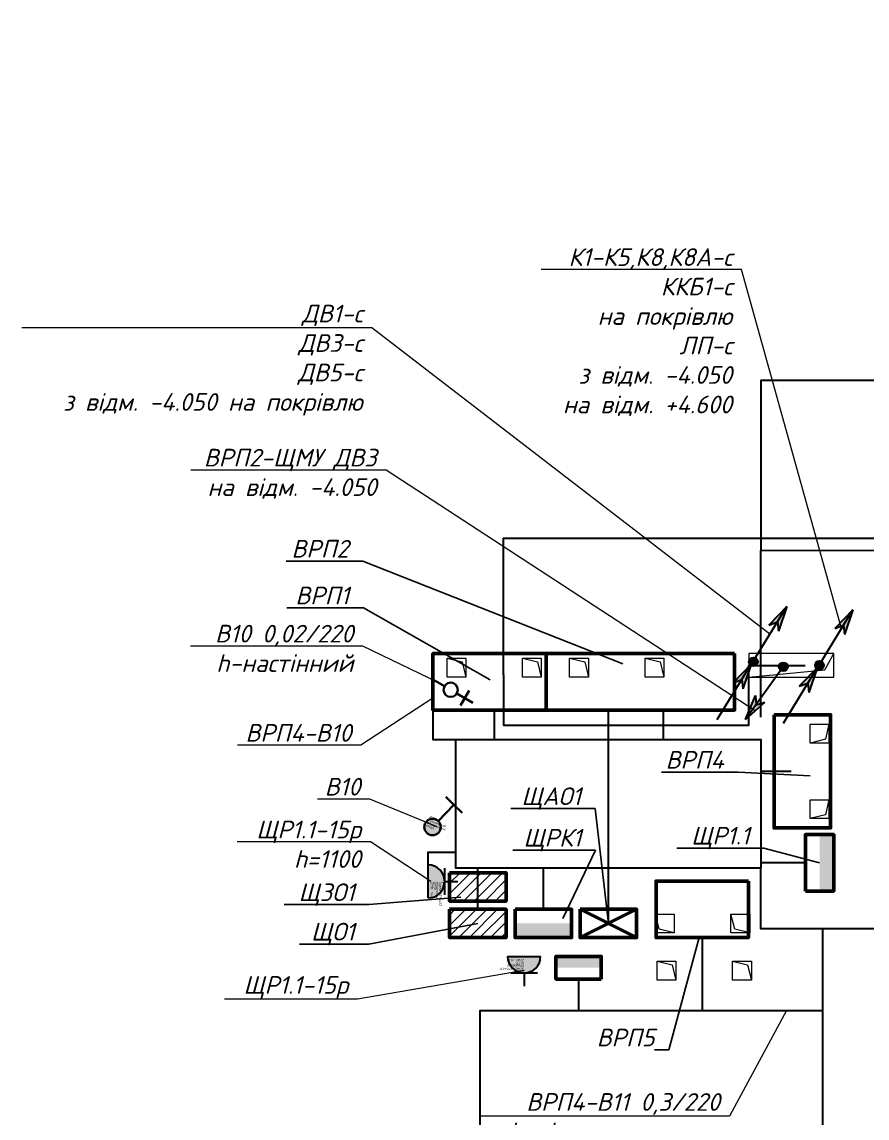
# Model space of a CAD drawing. Header units: millimetres. Extents: x -164867 to 807677, y -316775 to 513985.
# Drawn here: x -50440 to -41479, y 246605 to 258233 of the extents above; entities that cross this region are included whole.
import ezdxf
from ezdxf import colors
from ezdxf.entities.mleader import LeaderData, LeaderLine
from ezdxf.enums import TextEntityAlignment as Align
from ezdxf.math import Vec2, Vec3

# ---------------------------------------------------------------- set-up
doc = ezdxf.new("R2010")
doc.units = ezdxf.units.MM
doc.layers.add('E_Hidden atributes', color=2, linetype='Continuous', plot=False)
for name, color, linetype, lineweight in [('E_Аварійні мережі', 1, 'Continuous', 30), ('E_В лотку', 5, 'Kabl_in_Lotok', 30), ('E_В лотку_аварійні', 1, 'Kabl_in_Lotok', 30), ('E_Вимикачі', 84, 'Continuous', 35), ('E_Обладнання', 84, 'Continuous', 35), ('E_Позначення', 7, 'Continuous', 15), ('E_Розп. мережі', 5, 'Continuous', 30), ('E_Щити', 1, 'Continuous', 50)]:
    doc.layers.add(name, color=color, linetype=linetype, lineweight=lineweight)
doc.styles.add('GOST 2.304', font='isocpeui.ttf')
doc.styles.add('ISO', font='isocpeui.ttf')
doc.styles.add('orientation to layout', font='isocpeui.ttf')
doc.styles.add('ГОСТ 2.304', font='isocpeui.ttf')
doc.linetypes.add('Kabl_in_Lotok', pattern='A,10,[130,ltypeshp.shx,S=1,R=0,X=0,Y=0],1,[130,ltypeshp.shx,S=1,R=90,X=0,Y=-1],1,[130,ltypeshp.shx,S=1,R=0,X=0,Y=0],10', length=22)

# ---------------------------------------------------------------- blocks, each defined once
blk = doc.blocks.new('*U4')
at = {"color": 0}
for p, q in [((-300, 300), (300, 0)), ((-300, 0), (300, 300))]:
    blk.add_line(p, q, dxfattribs=at)
blk.add_lwpolyline([(-300, 300), (300, 300), (300, 0), (-300, 0)], close=True, dxfattribs=at)
blk = doc.blocks.new('*U6')
at = {"lineweight": 40}
h = blk.add_hatch(color=0, dxfattribs=at)
h.dxf.hatch_style = 1
h.paths.add_polyline_path([(300, 150), (-300, 150), (-300, 0), (300, 0)])
at = {"color": 0}
blk.add_lwpolyline([(-300, 300), (300, 300), (300, 0), (-300, 0)], close=True, dxfattribs=at)
blk = doc.blocks.new('*U5')
at = {"lineweight": 20}
h = blk.add_hatch(dxfattribs=at)
h.set_pattern_fill('ANSI31', color=0, scale=25)
h.paths.add_polyline_path([(-300, 300), (-300, 0), (300, 0), (300, 300)])
at = {"color": 0}
blk.add_lwpolyline([(-300, 300), (300, 300), (300, 0), (-300, 0)], close=True, dxfattribs=at)
blk = doc.blocks.new('_None')
blk = doc.blocks.new('электровывод')
at = {"color": 0, "linetype": 'ByBlock', "lineweight": -2}
for p, q in [((-122.6, 123.9), (-204.8, 207)), ((-202.4, 127.2), (-125, 203.7)), ((-59.5, 60.1), (0, 0))]:
    blk.add_line(p, q, dxfattribs=at)
blk.add_circle((-91, 92), 44.9, dxfattribs=at)
blk = doc.blocks.new('*U522')
at = {"true_color": 0xffffff}
h = blk.add_hatch(color=7, dxfattribs=at)
h.dxf.hatch_style = 1
h.paths.add_polyline_path([(-88, 0, 1), (88, 0, 1)])
at = {"color": 0}
for points in [[(127, 301), (17, 348)], [(34, 81), (127, 301)], [(238, 254), (127, 301)]]:
    blk.add_lwpolyline(points, dxfattribs=at)
blk.add_circle((0, 0), 87.5, dxfattribs=at)
at = {"layer": 'E_Hidden atributes', "style": 'GOST 2.304'}
for tag, p in [('TYPE', (-77, 42)), ('IP', (-72, 75)), ('INSTALATION', (-72, 10)), ('LOCATION', (-72, -20)), ('COLOR', (-72, -88)), ('VENDOR', (-72, -55))]:
    blk.add_attdef(tag, p, '', height=25, dxfattribs=at)
blk = doc.blocks.new('*U70')
at = {"lineweight": -2}
h = blk.add_hatch(color=256, dxfattribs=at)
h.paths.add_polyline_path([(8.77, 16.13), (3.9, 10.61), (6.34, 11.65)])
h.paths.add_polyline_path([(8.77, 16.13), (6.34, 11.65), (6.79, 9.05)])
h = blk.add_hatch(color=256, dxfattribs=at)
edge = h.paths.add_edge_path()
edge.add_arc((0.07, 0), 1.28, 0, 360)
h = blk.add_hatch(color=256, dxfattribs=at)
h.paths.add_polyline_path([(-0.47, -0.71), (-5.33, -6.22), (-2.9, -5.18)])
h.paths.add_polyline_path([(-0.47, -0.71), (-2.9, -5.18), (-2.45, -7.79)])
for p, q in [((0, 0), (8.77, 16.13)), ((8.77, 16.13), (3.9, 10.61)), ((8.77, 16.13), (6.79, 9.05)), ((3.9, 10.61), (6.34, 11.65)), ((6.34, 11.65), (6.79, 9.05)), ((-9.24, -16.84), (-0.47, -0.71)), ((-0.47, -0.71), (-5.33, -6.22)), ((-0.47, -0.71), (-2.45, -7.79)), ((-5.33, -6.22), (-2.9, -5.18)), ((-2.9, -5.18), (-2.45, -7.79))]:
    blk.add_line(p, q, dxfattribs=at)
blk.add_circle((0.11, 0), 1.24, dxfattribs=at)
blk = doc.blocks.new('*U18')
at = {"lineweight": -2}
h = blk.add_hatch(color=256, dxfattribs=at)
edge = h.paths.add_edge_path()
edge.add_arc((0.07, 0), 1.28, 0, 360)
h = blk.add_hatch(color=256, dxfattribs=at)
h.paths.add_polyline_path([(8.88, -16.13), (4.02, -10.62), (6.45, -11.65)])
h.paths.add_polyline_path([(8.88, -16.13), (6.45, -11.65), (6.9, -9.05)])
for p, q in [((0.11, 0), (8.88, -16.13)), ((6.45, -11.65), (6.9, -9.05)), ((8.88, -16.13), (6.9, -9.05)), ((8.88, -16.13), (4.02, -10.62)), ((4.02, -10.62), (6.45, -11.65))]:
    blk.add_line(p, q, dxfattribs=at)
blk.add_circle((0.11, 0), 1.24, dxfattribs=at)
blk = doc.blocks.new('*U507')
h = blk.add_hatch(color=0)
h.dxf.hatch_style = 1
h.paths.add_polyline_path([(175, 100, 1), (-175, 100)])
at = {"color": 0, "linetype": 'Continuous', "lineweight": 30}
for p, q in [((0, 275), (0, 415)), ((0, 275), (0, 415)), ((0, 275), (0, 415)), ((140, 275), (-140, 275)), ((175, 100), (-175, 100))]:
    blk.add_line(p, q, dxfattribs=at)
blk.add_arc((0, 100), 175, 0, 180, dxfattribs=at)
at = {"color": 0, "style": 'orientation to layout'}
blk.add_attdef('AMOUNT', text='', height=150, dxfattribs=at).set_placement((147, 422), align=Align.MIDDLE_CENTER)
at = {"layer": 'E_Hidden atributes', "style": 'GOST 2.304'}
for tag, p in [('IP', (0, 248)), ('VENDOR', (0, 218)), ('INSTALATION', (0, 188)), ('LOCATION', (0, 158)), ('COLOR', (0, 100)), ('VOLTAGE_CURRENT', (0, 128))]:
    blk.add_attdef(tag, p, '', height=25, dxfattribs=at)

msp = doc.modelspace()

# ---------------------------------------------------------------- linework, layer by layer
at = {"layer": 'E_Аварійні мережі'}
for points in [[(-45332.62, 251307.54), (-45332.62, 250771.99), (-42732.62, 250771.99), (-42732.62, 251407.54), (-42136.29, 251407.54)], [(-44221.89, 248669.66), (-44221.89, 250932.54)]]:
    msp.add_lwpolyline(points, dxfattribs=at)
at = {"layer": 'E_В лотку', "ltscale": 100}
for points in [[(-34282.62, 254958.88), (-36249.92, 254958.88), (-36249.92, 254427.95), (-42603.4, 254427.95), (-42603.4, 252626.73)], [(-42603.4, 250858.22), (-42603.4, 252626.73), (24513.14, 252644.1)], [(-46082.62, 251261.04), (-46082.62, 250621.39), (-45837.93, 250621.39)], [(-45432.62, 250932.54), (-45432.62, 250621.39)], [(-45432.62, 250932.54), (-45432.62, 250621.39)], [(-43640.62, 250932.54), (-43640.62, 250621.39)], [(-43640.62, 250932.54), (-43640.62, 250621.39)], [(-42282.62, 250282.54), (-42603.4, 250282.54)], [(-42282.62, 250282.54), (-42603.4, 250282.54)], [(-42132.62, 249312.21), (-42603.4, 249312.21)], [(-42132.62, 249312.21), (-42603.4, 249312.21)], [(-45605.6, 248819.66), (-45605.6, 249254.85)], [(-45605.6, 248819.66), (-45605.6, 249254.85)], [(-44911.52, 249254.85), (-44911.52, 248819.66)], [(-40448.56, 244492.77), (-40448.56, 244638.16), (-41948.56, 244638.16), (-41948.56, 248612.88)], [(-40172.43, 244983.54), (-40172.43, 245253.54), (-45582.62, 245253.57), (-45582.62, 247745.4), (-41948.56, 247745.4)]]:
    msp.add_lwpolyline(points, dxfattribs=at)
msp.add_lwpolyline([(-45837.93, 250621.39), (-42603.4, 250621.39), (-42603.4, 249254.85), (-45837.93, 249254.85)], close=True, dxfattribs=at)
msp.add_lwpolyline([(-45837.93, 250621.39), (-42603.4, 250621.39), (-42603.4, 249254.85), (-45837.93, 249254.85)], close=True, dxfattribs=at)
at = {"layer": 'E_В лотку_аварійні', "ltscale": 100}
msp.add_lwpolyline([(-45332.62, 251307.54), (-45332.62, 252757.54), (28547.38, 252757.54), (28547.38, 266523.91)], dxfattribs=at)
at = {"layer": 'E_Розп. мережі', "ltscale": 100}
msp.add_lwpolyline([(-46132.62, 249173.2), (-46132.62, 249424.88), (-45837.93, 249424.88)], dxfattribs=at)
at = {"layer": 'E_Розп. мережі'}
msp.add_lwpolyline([(-39072.43, 247166.88), (-39072.43, 248612.88), (-42603.4, 248612.88), (-42603.4, 249254.85)], dxfattribs=at)
at = {"layer": 'E_Щити', "color": 2, "lineweight": 5}
for points in [[(-42732.62, 251282.54), (-41832.62, 251282.54), (-41832.62, 251532.54), (-42732.62, 251532.54), (-42732.62, 251282.54), (-41925.6, 251360.85), (-41832.62, 251532.54)], [(-42732.62, 251282.54), (-41832.62, 251282.54), (-41832.62, 251532.54), (-42732.62, 251532.54), (-42732.62, 251282.54), (-41925.6, 251360.85), (-41832.62, 251532.54)], [(-45932.62, 251482.54), (-45732.62, 251482.54), (-45732.62, 251282.54), (-45932.62, 251282.54), (-45932.62, 251482.54), (-45772.92, 251445), (-45732.62, 251282.54)], [(-45132.62, 251482.54), (-44932.62, 251482.54), (-44932.62, 251282.54), (-45132.62, 251282.54), (-45132.62, 251482.54), (-44972.92, 251445), (-44932.62, 251282.54)], [(-44632.62, 251482.54), (-44432.62, 251482.54), (-44432.62, 251282.54), (-44632.62, 251282.54), (-44632.62, 251482.54), (-44472.92, 251445), (-44432.62, 251282.54)], [(-43832.62, 251482.54), (-43632.62, 251482.54), (-43632.62, 251282.54), (-43832.62, 251282.54), (-43832.62, 251482.54), (-43672.92, 251445), (-43632.62, 251282.54)], [(-41882.62, 250782.54), (-41882.62, 250582.54), (-42082.62, 250582.54), (-42082.62, 250782.54), (-41882.62, 250782.54), (-41920.17, 250622.85), (-42082.62, 250582.54)], [(-41882.62, 249982.54), (-41882.62, 249782.54), (-42082.62, 249782.54), (-42082.62, 249982.54), (-41882.62, 249982.54), (-41920.17, 249822.85), (-42082.62, 249782.54)], [(-43522.62, 248569.66), (-43722.62, 248569.66), (-43722.62, 248769.66), (-43522.62, 248769.66), (-43522.62, 248569.66), (-43682.32, 248607.21), (-43722.62, 248769.66)], [(-42722.62, 248569.66), (-42922.62, 248569.66), (-42922.62, 248769.66), (-42722.62, 248769.66), (-42722.62, 248569.66), (-42882.32, 248607.21), (-42922.62, 248769.66)], [(-43704.66, 248269.66), (-43504.66, 248269.66), (-43504.66, 248069.66), (-43704.66, 248069.66), (-43704.66, 248269.66), (-43544.96, 248232.11), (-43504.66, 248069.66)], [(-42904.66, 248269.66), (-42704.66, 248269.66), (-42704.66, 248069.66), (-42904.66, 248069.66), (-42904.66, 248269.66), (-42744.96, 248232.11), (-42704.66, 248069.66)]]:
    msp.add_lwpolyline(points, dxfattribs=at)

# ---------------------------------------------------------------- block references
at = {"layer": 'E_Аварійні мережі', "xscale": 37.5, "yscale": 37.5, "zscale": 37.5}
for name, p, rotation in [('*U70', (-42688.21, 251444.35), 357.0874877686715), ('*U18', (-42368.5, 251396.52), 295.8699250671191)]:
    msp.add_blockref(name, p, dxfattribs=dict(at, rotation=rotation))
at = {"layer": 'E_В лотку', "color": 4, "xscale": 37.5, "yscale": 37.5, "zscale": 37.5, "rotation": 357.0874877686715}
msp.add_blockref('*U70', (-41988.21, 251407.89), dxfattribs=at)
at = {"layer": 'E_Вимикачі', "rotation": 338.8697938023578}
msp.add_blockref('*U522', (-46086.32, 249692.81), dxfattribs=at).add_auto_attribs({'INSTALATION': 'Вбудований', 'IP': 'IP20', 'LOCATION': 'Новус', 'TYPE': '1-полюсний'})
at = {"layer": 'E_Обладнання', "xscale": -1.687500000021705, "yscale": 1.687500000021705, "zscale": 1.687500000021704, "rotation": 284.4892115701171}
msp.add_blockref('электровывод', (-46082.62, 251258.04), dxfattribs=at)
at = {"layer": 'E_Обладнання'}
for p, rotation in [((-46232.62, 249114.84), 270), ((-45114.95, 248419.66), 180)]:
    msp.add_blockref('*U507', p, dxfattribs=dict(at, rotation=rotation)).add_auto_attribs({'INSTALATION': 'Вбудована', 'IP': 'IP66', 'VENDOR': 'Scame 137.4412', 'LOCATION': 'ЩТЗ1', 'VOLTAGE_CURRENT': '220В, 16А'})
at = {"layer": 'E_Щити', "rotation": 90}
msp.add_blockref('*U6', (-41832.62, 249312.21), dxfattribs=at)
at = {"layer": 'E_Щити'}
for name, p in [('*U5', (-45605.6, 248519.66)), ('*U6', (-44911.52, 248519.66))]:
    msp.add_blockref(name, p, dxfattribs=at)
at = {"layer": 'E_Щити', "color": 1}
msp.add_blockref('*U4', (-44221.89, 248519.66), dxfattribs=at)
at = {"layer": 'E_Щити', "xscale": 0.8, "yscale": 0.8, "rotation": 180}
msp.add_blockref('*U6', (-44537.62, 248319.66), dxfattribs=at)

# ---------------------------------------------------------------- next in the draw order: leaders
at = {"layer": 'E_Позначення', "color": 7, "lineweight": 9}
ml = msp.add_multileader_mtext('Standard', dxfattribs=at)
ml.set_content('ВРП2', color=7, style='ISO')
ml.set_leader_properties()
ml.set_arrow_properties(name='NONE')
ml.build(insert=Vec2(0, 0))
ml.multileader.update_dxf_attribs({"has_text_frame": 1, "text_left_attachment_type": 7, "text_right_attachment_type": 8, "dogleg_length": 100, "arrow_head_size": 200})
ctx = ml.context
ctx.base_point, ctx.char_height, ctx.arrow_head_size, ctx.landing_gap_size, ctx.plane_origin = Vec3(-47654.52, 252550.24), 187.5, 200, 50, Vec3(-89240.27, 247571.41)
ctx.left_attachment, ctx.right_attachment, ctx.text_align_type = 7, 8, 2
notes = []
notes.append((ctx, [(0, (1, 1, 0), (-46826.96, 252512.74), (-1, 0), 100, [(0, [(-44069.13, 251422.28)], 0, [])])]))
ctx.mtext.insert, ctx.mtext.alignment, ctx.mtext.line_spacing_factor, ctx.mtext.flow_direction = Vec3(-46976.96, 252737.74), 3, 0.72, 5
ctx.mtext.has_bg_fill, ctx.mtext.bg_color, ctx.mtext.bg_scale_factor, ctx.mtext.bg_transparency, ctx.mtext.use_window_bg_color = 1, -1027028792, 1.5, 0, 1
ml = msp.add_multileader_mtext('Standard', dxfattribs=at)
ml.set_content('ВРП4', color=7, style='ISO')
ml.set_leader_properties()
ml.set_arrow_properties(name='NONE')
ml.build(insert=Vec2(0, 0))
ml.multileader.update_dxf_attribs({"has_text_frame": 1, "text_left_attachment_type": 7, "text_right_attachment_type": 8, "dogleg_length": 100, "arrow_head_size": 200})
ctx = ml.context
ctx.base_point, ctx.char_height, ctx.arrow_head_size, ctx.landing_gap_size, ctx.plane_origin = Vec3(-43667.03, 250311.14), 187.5, 200, 50, Vec3(-98667.94, 247139.64)
ctx.left_attachment, ctx.right_attachment, ctx.text_align_type = 7, 8, 2
notes.append((ctx, [(0, (1, 1, 0), (-42846.72, 250273.64), (-1, 0), 100, [(0, [(-42080.78, 250236.8)], 0, [])])]))
ctx.mtext.insert, ctx.mtext.alignment, ctx.mtext.line_spacing_factor, ctx.mtext.flow_direction = Vec3(-42996.72, 250498.64), 3, 0.72, 5
ctx.mtext.has_bg_fill, ctx.mtext.bg_color, ctx.mtext.bg_scale_factor, ctx.mtext.bg_transparency, ctx.mtext.use_window_bg_color = 1, -1027028792, 1.5, 0, 1
at = {"layer": 'E_Позначення'}
ml = msp.add_multileader_mtext('Standard', dxfattribs=at)
ml.set_content('В10', color=256, style='ГОСТ 2.304')
ml.set_leader_properties(color=256, linetype='ByLayer', lineweight=-1)
ml.set_arrow_properties(name='NONE')
ml.build(insert=Vec2(0, 0))
ml.multileader.update_dxf_attribs({"has_dogleg": 0, "text_left_attachment_type": 6, "text_right_attachment_type": 6, "dogleg_length": 0, "arrow_head_size": 1})
ctx = ml.context
ctx.base_point, ctx.char_height, ctx.arrow_head_size, ctx.landing_gap_size, ctx.plane_origin = Vec3(-47339.89, 249988.76), 187.5, 1, 100, Vec3(-47217.51, 248627.76)
ctx.left_attachment, ctx.right_attachment, ctx.text_align_type = 6, 6, 2
notes.append((ctx, [(1, (1, 1, 0), (-46750.68, 249988.76), (-1, 0), 0, [(2, [(-46038.61, 249692.81)], 0, [])])]))
ctx.mtext.insert, ctx.mtext.alignment, ctx.mtext.flow_direction = Vec3(-46850.68, 250213.76), 3, 5
ctx.mtext.has_bg_fill, ctx.mtext.bg_color, ctx.mtext.bg_scale_factor, ctx.mtext.bg_transparency, ctx.mtext.use_window_bg_color = 1, -1027028792, 1.5, 0, 1
at = {"layer": 'E_Позначення', "color": 7, "lineweight": 9}
ml = msp.add_multileader_mtext('Standard', dxfattribs=at)
ml.set_content('ЩРК1', color=7, style='ISO')
ml.set_leader_properties()
ml.set_arrow_properties(name='NONE')
ml.build(insert=Vec2(0, 0))
ml.multileader.update_dxf_attribs({"has_text_frame": 1, "text_left_attachment_type": 7, "text_right_attachment_type": 8, "dogleg_length": 100, "arrow_head_size": 200})
ctx = ml.context
ctx.base_point, ctx.char_height, ctx.arrow_head_size, ctx.landing_gap_size, ctx.plane_origin = Vec3(-45211.9, 249447.63), 187.5, 200, 50, Vec3(-100545.68, 246498.23)
ctx.left_attachment, ctx.right_attachment, ctx.text_align_type = 7, 8, 2
notes.append((ctx, [(0, (1, 1, 0), (-44357.21, 249447.63), (-1, 0), 100, [(0, [(-44704.82, 248722.86)], 0, [])])]))
ctx.mtext.insert, ctx.mtext.alignment, ctx.mtext.line_spacing_factor, ctx.mtext.flow_direction = Vec3(-44507.21, 249672.63), 3, 0.72, 5
ctx.mtext.has_bg_fill, ctx.mtext.bg_color, ctx.mtext.bg_scale_factor, ctx.mtext.bg_transparency, ctx.mtext.use_window_bg_color = 1, -1027028792, 1.5, 0, 1
ml = msp.add_multileader_mtext('Standard', dxfattribs=at)
ml.set_content('ЩР1.1', color=7, style='ISO')
ml.set_leader_properties()
ml.set_arrow_properties(name='NONE')
ml.build(insert=Vec2(0, 0))
ml.multileader.update_dxf_attribs({"has_text_frame": 1, "text_left_attachment_type": 7, "text_right_attachment_type": 8, "dogleg_length": 100, "arrow_head_size": 200})
ctx = ml.context
ctx.base_point, ctx.char_height, ctx.arrow_head_size, ctx.landing_gap_size, ctx.plane_origin = Vec3(-43417.07, 249469.27), 187.5, 200, 50, Vec3(-96446.83, 245542.05)
ctx.left_attachment, ctx.right_attachment, ctx.text_align_type = 7, 8, 2
notes.append((ctx, [(0, (1, 1, 0), (-42573.18, 249469.27), (-1, 0), 100, [(0, [(-41982.62, 249312.21)], 0, [])])]))
ctx.mtext.insert, ctx.mtext.alignment, ctx.mtext.line_spacing_factor, ctx.mtext.flow_direction = Vec3(-42723.18, 249694.27), 3, 0.72, 5
ctx.mtext.has_bg_fill, ctx.mtext.bg_color, ctx.mtext.bg_scale_factor, ctx.mtext.bg_transparency, ctx.mtext.use_window_bg_color = 1, -1027028792, 1.5, 0, 1
ml = msp.add_multileader_mtext('Standard', dxfattribs=at)
ml.set_content('ЩО1', color=7, style='ISO')
ml.set_leader_properties()
ml.set_arrow_properties(name='NONE')
ml.build(insert=Vec2(0, 0))
ml.multileader.update_dxf_attribs({"has_text_frame": 1, "text_left_attachment_type": 7, "text_right_attachment_type": 8, "dogleg_length": 100, "arrow_head_size": 200})
ctx = ml.context
ctx.base_point, ctx.char_height, ctx.arrow_head_size, ctx.landing_gap_size, ctx.plane_origin = Vec3(-47449.57, 248451.06), 187.5, 200, 50, Vec3(-102862.64, 245878.99)
ctx.left_attachment, ctx.right_attachment, ctx.text_align_type = 7, 8, 2
notes.append((ctx, [(0, (1, 1, 0), (-46760.94, 248451.06), (-1, 0), 100, [(0, [(-45605.6, 248669.66)], 0, [])])]))
ctx.mtext.insert, ctx.mtext.alignment, ctx.mtext.line_spacing_factor, ctx.mtext.flow_direction = Vec3(-46910.94, 248676.06), 3, 0.72, 5
ctx.mtext.has_bg_fill, ctx.mtext.bg_color, ctx.mtext.bg_scale_factor, ctx.mtext.bg_transparency, ctx.mtext.use_window_bg_color = 1, -1027028792, 1.5, 0, 1
ml = msp.add_multileader_mtext('Standard', dxfattribs=at)
ml.set_content('ВРП5', color=7, style='ISO')
ml.set_leader_properties()
ml.set_arrow_properties(name='NONE')
ml.build(insert=Vec2(0, 0))
ml.multileader.update_dxf_attribs({"has_text_frame": 1, "text_left_attachment_type": 7, "text_right_attachment_type": 8, "dogleg_length": 100, "arrow_head_size": 200})
ctx = ml.context
ctx.base_point, ctx.char_height, ctx.arrow_head_size, ctx.landing_gap_size, ctx.plane_origin = Vec3(-44408.26, 247365.16), 187.5, 200, 50, Vec3(-93178.64, 239595.07)
ctx.left_attachment, ctx.right_attachment, ctx.text_align_type = 7, 8, 2
notes.append((ctx, [(0, (1, 1, 0), (-43581.98, 247327.66), (-1, 0), 100, [(0, [(-43258.8, 248519.66)], 0, [])])]))
ctx.mtext.insert, ctx.mtext.width, ctx.mtext.alignment, ctx.mtext.line_spacing_factor, ctx.mtext.flow_direction = Vec3(-43731.98, 247552.66), 1.364242052659392e-12, 3, 0.72, 5
ctx.mtext.has_bg_fill, ctx.mtext.bg_color, ctx.mtext.bg_scale_factor, ctx.mtext.bg_transparency, ctx.mtext.use_window_bg_color = 1, -1027028792, 1.5, 0, 1
at = {"layer": 'E_Позначення'}
ml = msp.add_multileader_mtext('Standard', dxfattribs=at)
ml.set_content('ЩР1.1-15р', color=256, style='ГОСТ 2.304')
ml.set_leader_properties(color=256, linetype='ByLayer', lineweight=-1)
ml.set_arrow_properties(name='NONE')
ml.build(insert=Vec2(0, 0))
ml.multileader.update_dxf_attribs({"has_dogleg": 0, "text_left_attachment_type": 6, "text_right_attachment_type": 6, "text_top_attachment_type": 10, "dogleg_length": 0, "arrow_head_size": 1})
ctx = ml.context
ctx.base_point, ctx.char_height, ctx.arrow_head_size, ctx.landing_gap_size, ctx.plane_origin = Vec3(-48227.08, 247867.01), 187.5, 1, 100, Vec3(-52359.77, 246016.59)
ctx.left_attachment, ctx.right_attachment, ctx.text_align_type = 6, 6, 2
notes.append((ctx, [(1, (1, 1, 0), (-46881.48, 247867.01), (-1, 0), 0, [(1, [(-45114.95, 248171.48)], 0, [])])]))
ctx.mtext.insert, ctx.mtext.alignment, ctx.mtext.flow_direction = Vec3(-46981.48, 248110.76), 3, 5
ctx.mtext.has_bg_fill, ctx.mtext.bg_color, ctx.mtext.bg_scale_factor, ctx.mtext.bg_transparency, ctx.mtext.use_window_bg_color = 1, -1027028792, 1.5, 0, 1
for ctx, leaders in notes:
    for number, flags, end, landing, length, lines in leaders:
        leader = LeaderData()
        leader.index, (leader.has_last_leader_line, leader.has_dogleg_vector, leader.attachment_direction) = number, flags
        leader.last_leader_point, leader.dogleg_vector, leader.dogleg_length = Vec3(end), Vec3(landing), length
        for number, points, colour, breaks in lines:
            line = LeaderLine()
            line.index, line.vertices, line.color, line.breaks = number, Vec3.list(points), colors.encode_raw_color(colour), breaks
            leader.lines.append(line)
        ctx.leaders.append(leader)

# ---------------------------------------------------------------- next in the draw order: linework, layer by layer
at = {"layer": 'E_Щити'}
for points in [[(-42465.04, 250882.54), (-41865.04, 250882.54), (-41865.04, 249682.54), (-42465.04, 249682.54)], [(-42736.63, 249119.66), (-42736.63, 248519.66), (-43716.63, 248519.66), (-43716.63, 249119.66)]]:
    msp.add_lwpolyline(points, close=True, dxfattribs=at)

# ---------------------------------------------------------------- next in the draw order: leaders
at = {"layer": 'E_Позначення', "color": 7, "lineweight": 9}
ml = msp.add_multileader_mtext('Standard', dxfattribs=at)
ml.set_content('ВРП1', color=7, style='ISO')
ml.set_leader_properties()
ml.set_arrow_properties(name='NONE')
ml.build(insert=Vec2(0, 0))
ml.multileader.update_dxf_attribs({"has_text_frame": 1, "text_left_attachment_type": 7, "text_right_attachment_type": 8, "dogleg_length": 100, "arrow_head_size": 200})
ctx = ml.context
ctx.base_point, ctx.char_height, ctx.arrow_head_size, ctx.landing_gap_size, ctx.plane_origin = Vec3(-47616.81, 252054.51), 187.5, 200, 50, Vec3(-88999.15, 246072.17)
ctx.left_attachment, ctx.right_attachment, ctx.text_align_type = 7, 8, 2
notes = []
notes.append((ctx, [(0, (1, 1, 0), (-46819.65, 252017.01), (-1, 0), 100, [(0, [(-45475.62, 251253.42)], 0, [])])]))
ctx.mtext.insert, ctx.mtext.alignment, ctx.mtext.line_spacing_factor, ctx.mtext.flow_direction = Vec3(-46969.65, 252242.01), 3, 0.72, 5
ctx.mtext.has_bg_fill, ctx.mtext.bg_color, ctx.mtext.bg_scale_factor, ctx.mtext.bg_transparency, ctx.mtext.use_window_bg_color = 1, -1027028792, 1.5, 0, 1
ml = msp.add_multileader_mtext('Standard', dxfattribs=at)
ml.set_content('ЩАО1', color=7, style='ISO')
ml.set_leader_properties()
ml.set_arrow_properties(name='NONE')
ml.build(insert=Vec2(0, 0))
ml.multileader.update_dxf_attribs({"has_text_frame": 1, "text_left_attachment_type": 7, "text_right_attachment_type": 8, "dogleg_length": 100, "arrow_head_size": 200})
ctx = ml.context
ctx.base_point, ctx.char_height, ctx.arrow_head_size, ctx.landing_gap_size, ctx.plane_origin = Vec3(-45224.95, 249887.67), 187.5, 200, 50, Vec3(-102217.65, 246620.94)
ctx.left_attachment, ctx.right_attachment, ctx.text_align_type = 7, 8, 2
notes.append((ctx, [(0, (1, 1, 0), (-44361.6, 249887.67), (-1, 0), 100, [(0, [(-44221.89, 248669.66)], 0, [])])]))
ctx.mtext.insert, ctx.mtext.alignment, ctx.mtext.line_spacing_factor, ctx.mtext.flow_direction = Vec3(-44511.6, 250112.67), 3, 0.72, 5
ctx.mtext.has_bg_fill, ctx.mtext.bg_color, ctx.mtext.bg_scale_factor, ctx.mtext.bg_transparency, ctx.mtext.use_window_bg_color = 1, -1027028792, 1.5, 0, 1
at = {"layer": 'E_Позначення'}
ml = msp.add_multileader_mtext('Standard', dxfattribs=at)
ml.set_content('ЩР1.1-15р\\Ph=1100', color=256, style='ГОСТ 2.304')
ml.set_leader_properties(color=256, linetype='ByLayer', lineweight=-1)
ml.set_arrow_properties(name='NONE')
ml.build(insert=Vec2(0, 0))
ml.multileader.update_dxf_attribs({"has_dogleg": 0, "text_left_attachment_type": 6, "text_right_attachment_type": 6, "text_top_attachment_type": 10, "dogleg_length": 0, "arrow_head_size": 1})
ctx = ml.context
ctx.base_point, ctx.char_height, ctx.arrow_head_size, ctx.landing_gap_size, ctx.plane_origin = Vec3(-48090.91, 249534.45), 187.5, 1, 100, Vec3(-55439.02, 247998.38)
ctx.left_attachment, ctx.right_attachment, ctx.text_align_type = 6, 6, 2
notes.append((ctx, [(1, (1, 1, 0), (-46745.31, 249534.45), (-1, 0), 0, [(1, [(-46104.44, 249114.84)], 0, [])])]))
ctx.mtext.insert, ctx.mtext.alignment, ctx.mtext.flow_direction = Vec3(-46845.31, 249759.45), 3, 5
ctx.mtext.has_bg_fill, ctx.mtext.bg_color, ctx.mtext.bg_scale_factor, ctx.mtext.bg_transparency, ctx.mtext.use_window_bg_color = 1, -1027028792, 1.5, 0, 1
ml = msp.add_multileader_mtext('Standard', dxfattribs=at)
ml.set_content('ВРП4-В11 0,3/220\\Ph-під перекриттям', color=256, style='ГОСТ 2.304')
ml.set_leader_properties(color=256, linetype='ByLayer', lineweight=-1)
ml.set_arrow_properties(name='NONE')
ml.build(insert=Vec2(0, 0))
ml.multileader.update_dxf_attribs({"has_dogleg": 0, "text_left_attachment_type": 6, "text_right_attachment_type": 6, "dogleg_length": 0, "arrow_head_size": 1})
ctx = ml.context
ctx.base_point, ctx.char_height, ctx.arrow_head_size, ctx.landing_gap_size, ctx.plane_origin = Vec3(-45439.87, 246625.83), 187.5, 1, 100, Vec3(-23353.47, 246254.7)
ctx.left_attachment, ctx.right_attachment, ctx.text_align_type = 6, 6, 2
notes.append((ctx, [(1, (1, 1, 0), (-42938.6, 246625.83), (-1, 0), 0, [(0, [(-42332.62, 247745.4)], 0, [])])]))
ctx.mtext.insert, ctx.mtext.alignment, ctx.mtext.flow_direction = Vec3(-43038.6, 246869.58), 3, 5
ctx.mtext.has_bg_fill, ctx.mtext.bg_color, ctx.mtext.bg_scale_factor, ctx.mtext.bg_transparency, ctx.mtext.use_window_bg_color = 1, -1027028792, 1.5, 0, 1
for ctx, leaders in notes:
    for number, flags, end, landing, length, lines in leaders:
        leader = LeaderData()
        leader.index, (leader.has_last_leader_line, leader.has_dogleg_vector, leader.attachment_direction) = number, flags
        leader.last_leader_point, leader.dogleg_vector, leader.dogleg_length = Vec3(end), Vec3(landing), length
        for number, points, colour, breaks in lines:
            line = LeaderLine()
            line.index, line.vertices, line.color, line.breaks = number, Vec3.list(points), colors.encode_raw_color(colour), breaks
            leader.lines.append(line)
        ctx.leaders.append(leader)

# ---------------------------------------------------------------- next in the draw order: linework, layer by layer
at = {"layer": 'E_В лотку', "ltscale": 100}
for points in [[(-43226.63, 248519.66), (-43226.63, 247745.4)], [(-44537.62, 248079.66), (-44537.62, 247745.4)]]:
    msp.add_lwpolyline(points, dxfattribs=at)

# ---------------------------------------------------------------- next in the draw order: block references
at = {"layer": 'E_Щити'}
msp.add_blockref('*U5', (-45605.6, 248907.17), dxfattribs=at)

# ---------------------------------------------------------------- next in the draw order: leaders
at = {"layer": 'E_Позначення'}
ml = msp.add_multileader_mtext('Standard', dxfattribs=at)
ml.set_content('В10 0,02/220 \\Ph-настінний', color=256, style='ГОСТ 2.304')
ml.set_leader_properties(color=256, linetype='ByLayer', lineweight=-1)
ml.set_arrow_properties(name='NONE')
ml.build(insert=Vec2(0, 0))
ml.multileader.update_dxf_attribs({"has_dogleg": 0, "text_left_attachment_type": 6, "text_right_attachment_type": 6, "dogleg_length": 0, "arrow_head_size": 1})
ctx = ml.context
ctx.base_point, ctx.char_height, ctx.arrow_head_size, ctx.landing_gap_size, ctx.plane_origin = Vec3(-48550.37, 251612.45), 187.5, 1, 100, Vec3(-25124.84, 249770.33)
ctx.left_attachment, ctx.right_attachment, ctx.text_align_type = 6, 6, 2
notes = []
notes.append((ctx, [(1, (1, 1, 0), (-46825.22, 251612.45), (-1, 0), 0, [(0, [(-46020.94, 251222.15)], 0, [])])]))
ctx.mtext.insert, ctx.mtext.alignment, ctx.mtext.flow_direction = Vec3(-46925.22, 251837.45), 3, 5
ctx.mtext.has_bg_fill, ctx.mtext.bg_color, ctx.mtext.bg_scale_factor, ctx.mtext.bg_transparency, ctx.mtext.use_window_bg_color = 1, -1027028792, 1.5, 0, 1
for ctx, leaders in notes:
    for number, flags, end, landing, length, lines in leaders:
        leader = LeaderData()
        leader.index, (leader.has_last_leader_line, leader.has_dogleg_vector, leader.attachment_direction) = number, flags
        leader.last_leader_point, leader.dogleg_vector, leader.dogleg_length = Vec3(end), Vec3(landing), length
        for number, points, colour, breaks in lines:
            line = LeaderLine()
            line.index, line.vertices, line.color, line.breaks = number, Vec3.list(points), colors.encode_raw_color(colour), breaks
            leader.lines.append(line)
        ctx.leaders.append(leader)

# ---------------------------------------------------------------- next in the draw order: leaders
ml = msp.add_multileader_mtext('Standard', dxfattribs=at)
ml.set_content('ДВ1-с\\PДВ3-с\\PДВ5-с\\Pз відм. -4.050 на покрівлю', color=256, style='ГОСТ 2.304')
ml.set_leader_properties(color=256, linetype='ByLayer', lineweight=-1)
ml.set_arrow_properties(name='NONE')
ml.build(insert=Vec2(0, 0))
ml.multileader.update_dxf_attribs({"has_dogleg": 0, "text_left_attachment_type": 6, "text_right_attachment_type": 6, "dogleg_length": 0, "arrow_head_size": 1})
ctx = ml.context
ctx.base_point, ctx.char_height, ctx.arrow_head_size, ctx.landing_gap_size, ctx.plane_origin = Vec3(-50147.37, 254988.82), 187.5, 1, 100, Vec3(-22501.67, 251359.25)
ctx.left_attachment, ctx.right_attachment, ctx.text_align_type = 6, 6, 2
notes = []
notes.append((ctx, [(1, (1, 1, 0), (-46730.04, 254988.82), (-1, 0), 0, [(0, [(-42508.62, 251738.03)], 0, [])])]))
ctx.mtext.insert, ctx.mtext.alignment, ctx.mtext.flow_direction = Vec3(-46830.04, 255232.57), 3, 5
ctx.mtext.has_bg_fill, ctx.mtext.bg_color, ctx.mtext.bg_scale_factor, ctx.mtext.bg_transparency, ctx.mtext.use_window_bg_color = 1, -1027028792, 1.5, 0, 1
ml = msp.add_multileader_mtext('Standard', dxfattribs=at)
ml.set_content('ВРП4-В10', color=256, style='ГОСТ 2.304')
ml.set_leader_properties(color=256, linetype='ByLayer', lineweight=-1)
ml.set_arrow_properties(name='NONE')
ml.build(insert=Vec2(0, 0))
ml.multileader.update_dxf_attribs({"has_dogleg": 0, "text_left_attachment_type": 6, "text_right_attachment_type": 6, "dogleg_length": 0, "arrow_head_size": 1})
ctx = ml.context
ctx.base_point, ctx.char_height, ctx.arrow_head_size, ctx.landing_gap_size, ctx.plane_origin = Vec3(-48219.49, 250559.97), 187.5, 1, 100, Vec3(-25055.89, 249750.83)
ctx.left_attachment, ctx.right_attachment, ctx.text_align_type = 6, 6, 2
notes.append((ctx, [(1, (1, 1, 0), (-46845.34, 250559.97), (-1, 0), 0, [(0, [(-46082.62, 251059.63)], 0, [])])]))
ctx.mtext.insert, ctx.mtext.alignment, ctx.mtext.flow_direction = Vec3(-46945.34, 250784.97), 3, 5
ctx.mtext.has_bg_fill, ctx.mtext.bg_color, ctx.mtext.bg_scale_factor, ctx.mtext.bg_transparency, ctx.mtext.use_window_bg_color = 1, -1027028792, 1.5, 0, 1
at = {"layer": 'E_Позначення', "color": 7, "lineweight": 9}
ml = msp.add_multileader_mtext('Standard', dxfattribs=at)
ml.set_content('ЩЗО1', color=7, style='ISO')
ml.set_leader_properties()
ml.set_arrow_properties(name='NONE')
ml.build(insert=Vec2(0, 0))
ml.multileader.update_dxf_attribs({"has_text_frame": 1, "text_left_attachment_type": 7, "text_right_attachment_type": 8, "dogleg_length": 100, "arrow_head_size": 200})
ctx = ml.context
ctx.base_point, ctx.char_height, ctx.arrow_head_size, ctx.landing_gap_size, ctx.plane_origin = Vec3(-47595.17, 248868.9), 187.5, 200, 50, Vec3(-102862.64, 246296.82)
ctx.left_attachment, ctx.right_attachment, ctx.text_align_type = 7, 8, 2
notes.append((ctx, [(0, (1, 1, 0), (-46760.94, 248868.9), (-1, 0), 100, [(0, [(-45787.97, 248949.3)], 0, [])])]))
ctx.mtext.insert, ctx.mtext.alignment, ctx.mtext.line_spacing_factor, ctx.mtext.flow_direction = Vec3(-46910.94, 249093.9), 3, 0.72, 5
ctx.mtext.has_bg_fill, ctx.mtext.bg_color, ctx.mtext.bg_scale_factor, ctx.mtext.bg_transparency, ctx.mtext.use_window_bg_color = 1, -1027028792, 1.5, 0, 1
for ctx, leaders in notes:
    for number, flags, end, landing, length, lines in leaders:
        leader = LeaderData()
        leader.index, (leader.has_last_leader_line, leader.has_dogleg_vector, leader.attachment_direction) = number, flags
        leader.last_leader_point, leader.dogleg_vector, leader.dogleg_length = Vec3(end), Vec3(landing), length
        for number, points, colour, breaks in lines:
            line = LeaderLine()
            line.index, line.vertices, line.color, line.breaks = number, Vec3.list(points), colors.encode_raw_color(colour), breaks
            leader.lines.append(line)
        ctx.leaders.append(leader)

# ---------------------------------------------------------------- next in the draw order: leaders
at = {"layer": 'E_Позначення'}
ml = msp.add_multileader_mtext('Standard', dxfattribs=at)
ml.set_content('ВРП2-ЩМУ ДВ3\\Pна відм. -4.050', color=256, style='ГОСТ 2.304')
ml.set_leader_properties(color=256, linetype='ByLayer', lineweight=-1)
ml.set_arrow_properties(name='NONE')
ml.build(insert=Vec2(0, 0))
ml.multileader.update_dxf_attribs({"has_dogleg": 0, "text_left_attachment_type": 6, "text_right_attachment_type": 6, "dogleg_length": 0, "arrow_head_size": 1})
ctx = ml.context
ctx.base_point, ctx.char_height, ctx.arrow_head_size, ctx.landing_gap_size, ctx.plane_origin = Vec3(-48677.36, 253479.21), 187.5, 1, 100, Vec3(-24245.66, 250357.65)
ctx.left_attachment, ctx.right_attachment, ctx.text_align_type = 6, 6, 2
notes = []
notes.append((ctx, [(1, (1, 1, 0), (-46578.35, 253479.21), (-1, 0), 0, [(0, [(-42664.21, 250924.28)], 0, [])])]))
ctx.mtext.insert, ctx.mtext.alignment, ctx.mtext.flow_direction = Vec3(-46678.35, 253704.21), 3, 5
ctx.mtext.has_bg_fill, ctx.mtext.bg_color, ctx.mtext.bg_scale_factor, ctx.mtext.bg_transparency, ctx.mtext.use_window_bg_color = 1, -1027028792, 1.5, 0, 1
for ctx, leaders in notes:
    for number, flags, end, landing, length, lines in leaders:
        leader = LeaderData()
        leader.index, (leader.has_last_leader_line, leader.has_dogleg_vector, leader.attachment_direction) = number, flags
        leader.last_leader_point, leader.dogleg_vector, leader.dogleg_length = Vec3(end), Vec3(landing), length
        for number, points, colour, breaks in lines:
            line = LeaderLine()
            line.index, line.vertices, line.color, line.breaks = number, Vec3.list(points), colors.encode_raw_color(colour), breaks
            leader.lines.append(line)
        ctx.leaders.append(leader)

# ---------------------------------------------------------------- next in the draw order: linework, layer by layer
at = {"layer": 'E_Щити'}
for points in [[(-44882.62, 251532.54), (-44882.62, 250932.54), (-46082.62, 250932.54), (-46082.62, 251532.54)], [(-42882.62, 251532.54), (-42882.62, 250932.54), (-44882.62, 250932.54), (-44882.62, 251532.54)]]:
    msp.add_lwpolyline(points, close=True, dxfattribs=at)

# ---------------------------------------------------------------- next in the draw order: leaders
at = {"layer": 'E_Позначення'}
ml = msp.add_multileader_mtext('Standard', dxfattribs=at)
ml.set_content('К1-К5,К8,К8А-с\\PККБ1-с\\Pна покрівлю\\PЛП-с^Jз відм. -4.050\\Pна відм. +4.600', color=256, style='ГОСТ 2.304')
ml.set_leader_properties(color=256, linetype='ByLayer', lineweight=-1)
ml.set_arrow_properties(name='NONE')
ml.build(insert=Vec2(0, 0))
ml.multileader.update_dxf_attribs({"has_dogleg": 0, "text_left_attachment_type": 6, "text_right_attachment_type": 6, "dogleg_length": 0, "arrow_head_size": 1})
ctx = ml.context
ctx.base_point, ctx.char_height, ctx.arrow_head_size, ctx.landing_gap_size, ctx.plane_origin = Vec3(-44957.44, 255606.47), 187.5, 1, 100, Vec3(-22201.67, 251359.25)
ctx.left_attachment, ctx.right_attachment, ctx.text_align_type = 6, 6, 2
notes = []
notes.append((ctx, [(1, (1, 1, 0), (-42810.42, 255606.47), (-1, 0), 0, [(0, [(-41748.75, 251799.47)], 0, [])])]))
ctx.mtext.insert, ctx.mtext.alignment, ctx.mtext.flow_direction = Vec3(-42910.42, 255831.47), 3, 5
ctx.mtext.has_bg_fill, ctx.mtext.bg_color, ctx.mtext.bg_scale_factor, ctx.mtext.bg_transparency, ctx.mtext.use_window_bg_color = 1, -1027028792, 1.5, 0, 1
for ctx, leaders in notes:
    for number, flags, end, landing, length, lines in leaders:
        leader = LeaderData()
        leader.index, (leader.has_last_leader_line, leader.has_dogleg_vector, leader.attachment_direction) = number, flags
        leader.last_leader_point, leader.dogleg_vector, leader.dogleg_length = Vec3(end), Vec3(landing), length
        for number, points, colour, breaks in lines:
            line = LeaderLine()
            line.index, line.vertices, line.color, line.breaks = number, Vec3.list(points), colors.encode_raw_color(colour), breaks
            leader.lines.append(line)
        ctx.leaders.append(leader)

doc.saveas('drawing.dxf')
